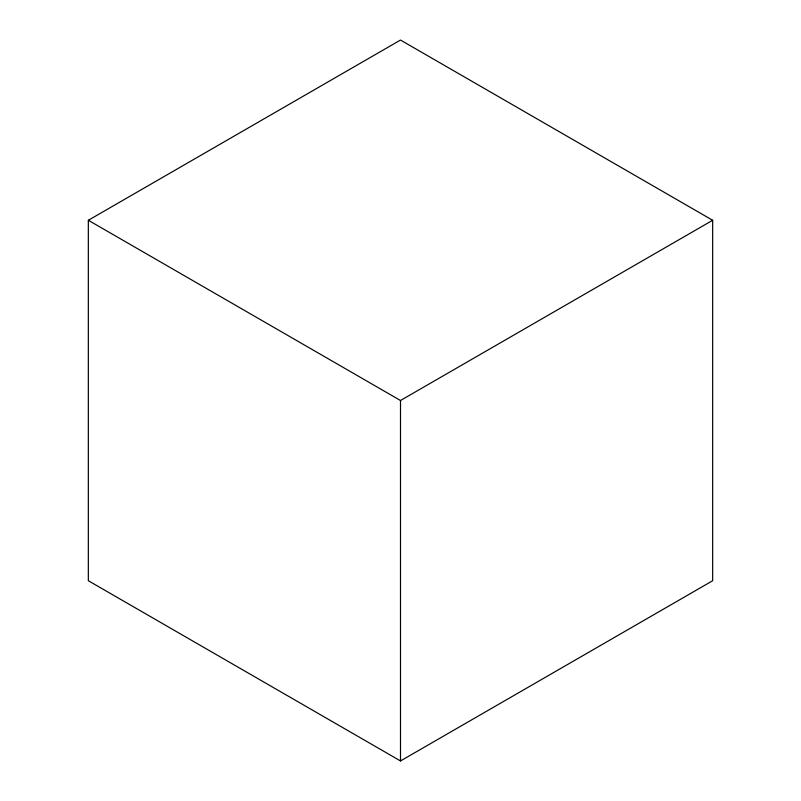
<?xml version="1.0" encoding="UTF-8"?>
<svg xmlns="http://www.w3.org/2000/svg" width="801" height="801" viewBox="0 0 801 801"><rect width="100%" height="100%" fill="white"/><g stroke="black" fill="none" stroke-linecap="round" stroke-linejoin="round"><path stroke-width="1.2" d="M88.34 220.275L400.5 40.05L712.66 220.275L712.66 580.725L400.5 760.95L88.34 580.725L88.34 220.275L400.5 400.5L712.66 220.275M400.5 400.5L400.5 760.95"/></g></svg>
